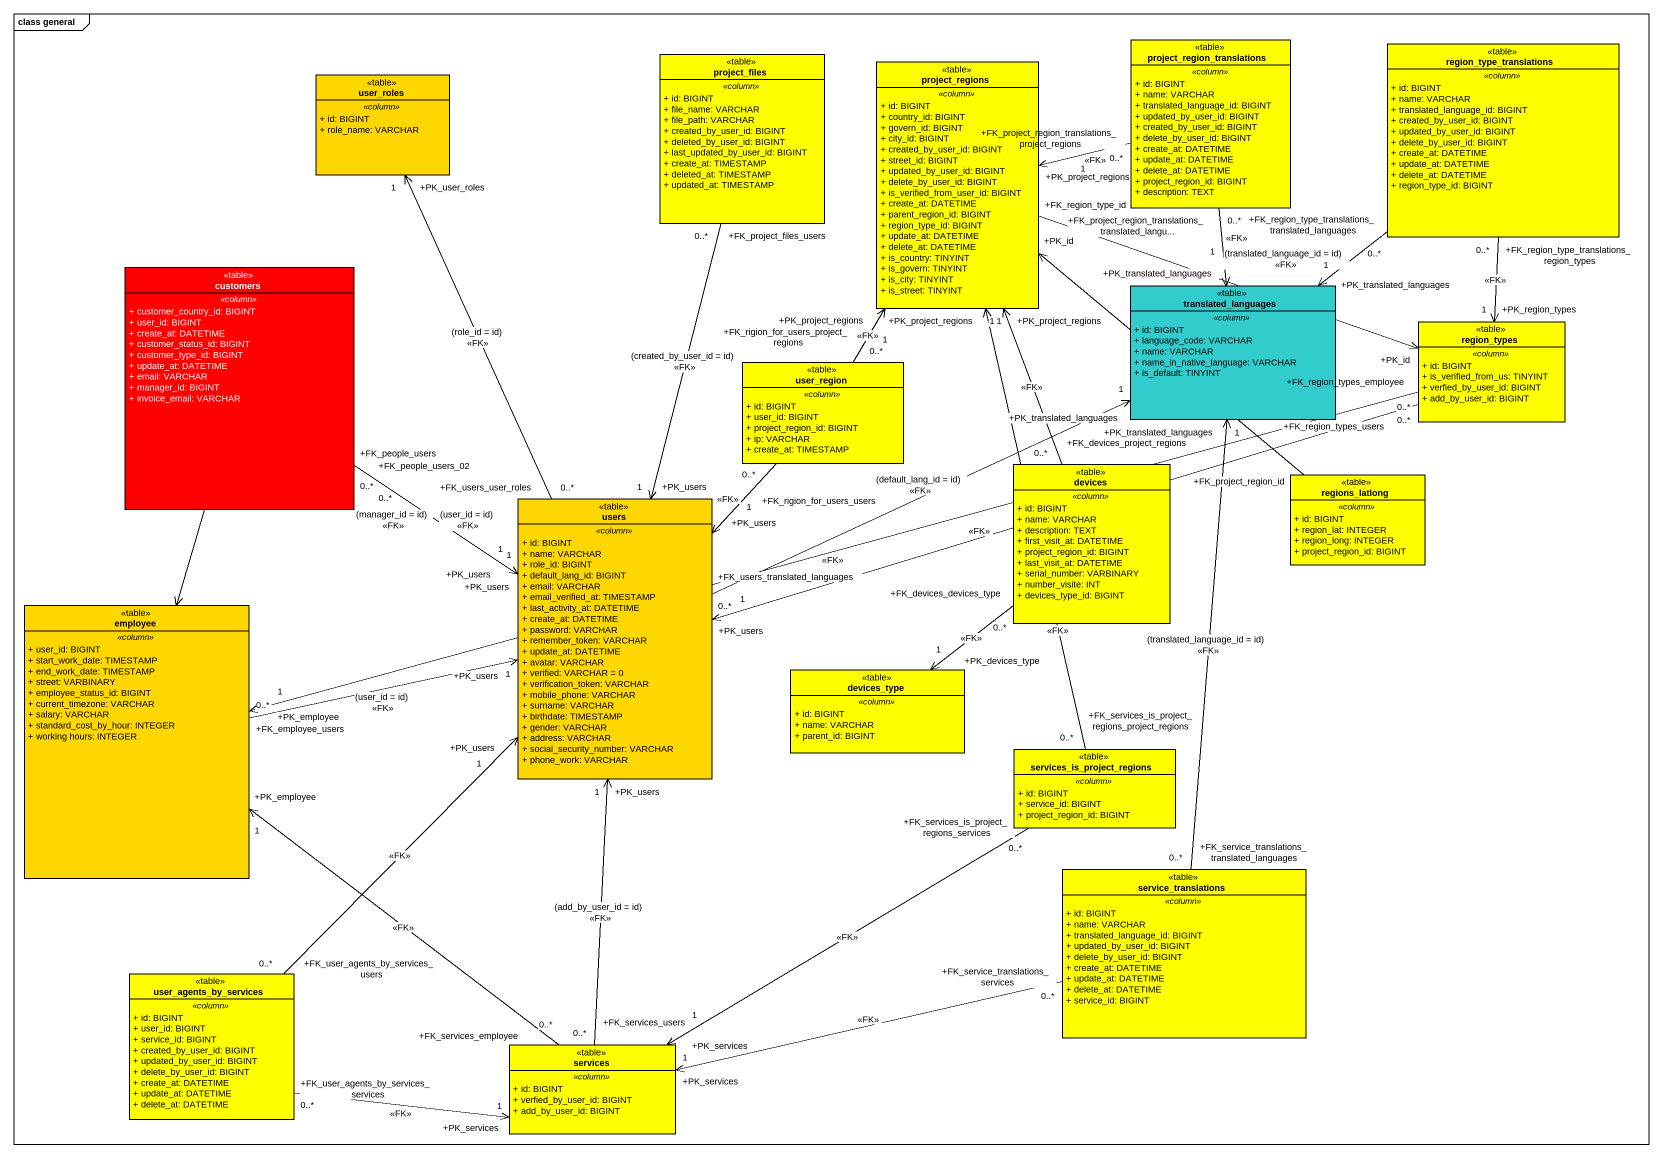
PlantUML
@startuml
mainframe class general
hide circle
hide empty members
skinparam classAttributeIconSize 0
class project_files <<table>> #FFFF00 {
  .. <<column>> ..
  + id: BIGINT
  + file_name: VARCHAR
  + file_path: VARCHAR
  + created_by_user_id: BIGINT
  + deleted_by_user_id: BIGINT
  + last_updated_by_user_id: BIGINT
  + create_at: TIMESTAMP
  + deleted_at: TIMESTAMP
  + updated_at: TIMESTAMP
}
class project_region_translations <<table>> #FFFF00 {
  .. <<column>> ..
  + id: BIGINT
  + name: VARCHAR
  + translated_language_id: BIGINT
  + updated_by_user_id: BIGINT
  + created_by_user_id: BIGINT
  + delete_by_user_id: BIGINT
  + create_at: DATETIME
  + update_at: DATETIME
  + delete_at: DATETIME
  + project_region_id: BIGINT
  + description: TEXT
}
class region_type_translations <<table>> #FFFF00 {
  .. <<column>> ..
  + id: BIGINT
  + name: VARCHAR
  + translated_language_id: BIGINT
  + created_by_user_id: BIGINT
  + updated_by_user_id: BIGINT
  + delete_by_user_id: BIGINT
  + create_at: DATETIME
  + update_at: DATETIME
  + delete_at: DATETIME
  + region_type_id: BIGINT
}
class user_roles <<table>> #FFD700 {
  .. <<column>> ..
  + id: BIGINT
  + role_name: VARCHAR
}
class project_regions <<table>> #FFFF00 {
  .. <<column>> ..
  + id: BIGINT
  + country_id: BIGINT
  + govern_id: BIGINT
  + city_id: BIGINT
  + created_by_user_id: BIGINT
  + street_id: BIGINT
  + updated_by_user_id: BIGINT
  + delete_by_user_id: BIGINT
  + is_verified_from_user_id: BIGINT
  + create_at: DATETIME
  + parent_region_id: BIGINT
  + region_type_id: BIGINT
  + update_at: DATETIME
  + delete_at: DATETIME
  + is_country: TINYINT
  + is_govern: TINYINT
  + is_city: TINYINT
  + is_street: TINYINT
}
class customers <<table>> #FF0000 {
  .. <<column>> ..
  + customer_country_id: BIGINT
  + user_id: BIGINT
  + create_at: DATETIME
  + customer_status_id: BIGINT
  + customer_type_id: BIGINT
  + update_at: DATETIME
  + email: VARCHAR
  + manager_id: BIGINT
  + invoice_email: VARCHAR
}
class translated_languages <<table>> #33CCCC {
  .. <<column>> ..
  + id: BIGINT
  + language_code: VARCHAR
  + name: VARCHAR
  + name_in_native_language: VARCHAR
  + is_default: TINYINT
}
class region_types <<table>> #FFFF00 {
  .. <<column>> ..
  + id: BIGINT
  + is_verified_from_us: TINYINT
  + verfied_by_user_id: BIGINT
  + add_by_user_id: BIGINT
}
class user_region <<table>> #FFFF00 {
  .. <<column>> ..
  + id: BIGINT
  + user_id: BIGINT
  + project_region_id: BIGINT
  + ip: VARCHAR
  + create_at: TIMESTAMP
}
class devices <<table>> #FFFF00 {
  .. <<column>> ..
  + id: BIGINT
  + name: VARCHAR
  + description: TEXT
  + first_visit_at: DATETIME
  + project_region_id: BIGINT
  + last_visit_at: DATETIME
  + serial_number: VARBINARY
  + number_visite: INT
  + devices_type_id: BIGINT
}
class regions_latlong <<table>> #FFFF00 {
  .. <<column>> ..
  + id: BIGINT
  + region_lat: INTEGER
  + region_long: INTEGER
  + project_region_id: BIGINT
}
class users <<table>> #FFD700 {
  .. <<column>> ..
  + id: BIGINT
  + name: VARCHAR
  + role_id: BIGINT
  + default_lang_id: BIGINT
  + email: VARCHAR
  + email_verified_at: TIMESTAMP
  + last_activity_at: DATETIME
  + create_at: DATETIME
  + password: VARCHAR
  + remember_token: VARCHAR
  + update_at: DATETIME
  + avatar: VARCHAR
  + verified: VARCHAR = 0
  + verification_token: VARCHAR
  + mobile_phone: VARCHAR
  + surname: VARCHAR
  + birthdate: TIMESTAMP
  + gender: VARCHAR
  + address: VARCHAR
  + social_security_number: VARCHAR
  + phone_work: VARCHAR
}
class employee <<table>> #FFD700 {
  .. <<column>> ..
  + user_id: BIGINT
  + start_work_date: TIMESTAMP
  + end_work_date: TIMESTAMP
  + street: VARBINARY
  + employee_status_id: BIGINT
  + current_timezone: VARCHAR
  + salary: VARCHAR
  + standard_cost_by_hour: INTEGER
  + working hours: INTEGER
}
class devices_type <<table>> #FFFF00 {
  .. <<column>> ..
  + id: BIGINT
  + name: VARCHAR
  + parent_id: BIGINT
}
class services_is_project_regions <<table>> #FFFF00 {
  .. <<column>> ..
  + id: BIGINT
  + service_id: BIGINT
  + project_region_id: BIGINT
}
class service_translations <<table>> #FFFF00 {
  .. <<column>> ..
  + id: BIGINT
  + name: VARCHAR
  + translated_language_id: BIGINT
  + updated_by_user_id: BIGINT
  + delete_by_user_id: BIGINT
  + create_at: DATETIME
  + update_at: DATETIME
  + delete_at: DATETIME
  + service_id: BIGINT
}
class user_agents_by_services <<table>> #FFFF00 {
  .. <<column>> ..
  + id: BIGINT
  + user_id: BIGINT
  + service_id: BIGINT
  + created_by_user_id: BIGINT
  + updated_by_user_id: BIGINT
  + delete_by_user_id: BIGINT
  + create_at: DATETIME
  + update_at: DATETIME
  + delete_at: DATETIME
}
class services <<table>> #FFFF00 {
  .. <<column>> ..
  + id: BIGINT
  + verfied_by_user_id: BIGINT
  + add_by_user_id: BIGINT
}
project_files "+FK_project_files_users\n0..*" --> "+PK_users\n1" users : (created_by_user_id = id)\n<<FK>>
project_region_translations "+FK_project_region_translations_project_regions\n0..*" -left-> "+PK_project_regions\n1" project_regions : <<FK>>
project_region_translations "+FK_project_region_translations_translated_langu...\n0..*" --> "+PK_translated_languages\n1" translated_languages : <<FK>>
region_type_translations "+FK_region_type_translations_translated_languages\n0..*" --> "+PK_translated_languages\n1" translated_languages : (translated_language_id = id)\n<<FK>>
region_type_translations "+FK_region_type_translations_region_types\n0..*" --> "+PK_region_types\n1" region_types : <<FK>>
project_regions "+FK_region_type_id" -right-> "+PK_id" region_types
customers "+FK_people_users\n0..*" --> "+PK_users\n1" users : (user_id = id)\n<<FK>>
customers "+FK_people_users_02\n0..*" --> "+PK_users\n1" users : (manager_id = id)\n<<FK>>
customers --> employee
region_types "+FK_region_types_users\n0..*" -left-> "+PK_users\n1" users : <<FK>>
region_types "+FK_region_types_employee\n0..*" -left-> "+PK_employee\n1" employee : <<FK>>
user_region "+FK_rigion_for_users_project_regions\n0..*" -up-> "+PK_project_regions\n1" project_regions : <<FK>>
user_region "+FK_rigion_for_users_users\n0..*" --> "+PK_users\n1" users : <<FK>>
devices "+FK_devices_project_regions\n0..*" -up-> "+PK_project_regions\n1" project_regions : <<FK>>
devices "+FK_devices_devices_type\n0..*" --> "+PK_devices_type\n1" devices_type : <<FK>>
regions_latlong "+FK_project_region_id" -up-> "+PK_id" project_regions
users "+FK_users_user_roles\n0..*" -up-> "+PK_user_roles\n1" user_roles : (role_id = id)\n<<FK>>
users "+FK_users_translated_languages\n0..*" -right-> "+PK_translated_languages\n1" translated_languages : (default_lang_id = id)\n<<FK>>
employee "+FK_employee_users\n0..*" -right-> "+PK_users\n1" users : (user_id = id)\n<<FK>>
services_is_project_regions "+FK_services_is_project_regions_project_regions\n0..*" -up-> "+PK_project_regions\n1" project_regions : <<FK>>
services_is_project_regions "+FK_services_is_project_regions_services\n0..*" -left-> "+PK_services\n1" services : <<FK>>
service_translations "+FK_service_translations_translated_languages\n0..*" -up-> "+PK_translated_languages\n1" translated_languages : (translated_language_id = id)\n<<FK>>
service_translations "+FK_service_translations_services\n0..*" -left-> "+PK_services\n1" services : <<FK>>
user_agents_by_services "+FK_user_agents_by_services_users\n0..*" -up-> "+PK_users\n1" users : <<FK>>
user_agents_by_services "+FK_user_agents_by_services_services\n0..*" -right-> "+PK_services\n1" services : <<FK>>
services "+FK_services_users\n0..*" -up-> "+PK_users\n1" users : (add_by_user_id = id)\n<<FK>>
services "+FK_services_employee\n0..*" -up-> "+PK_employee\n1" employee : <<FK>>
@enduml
